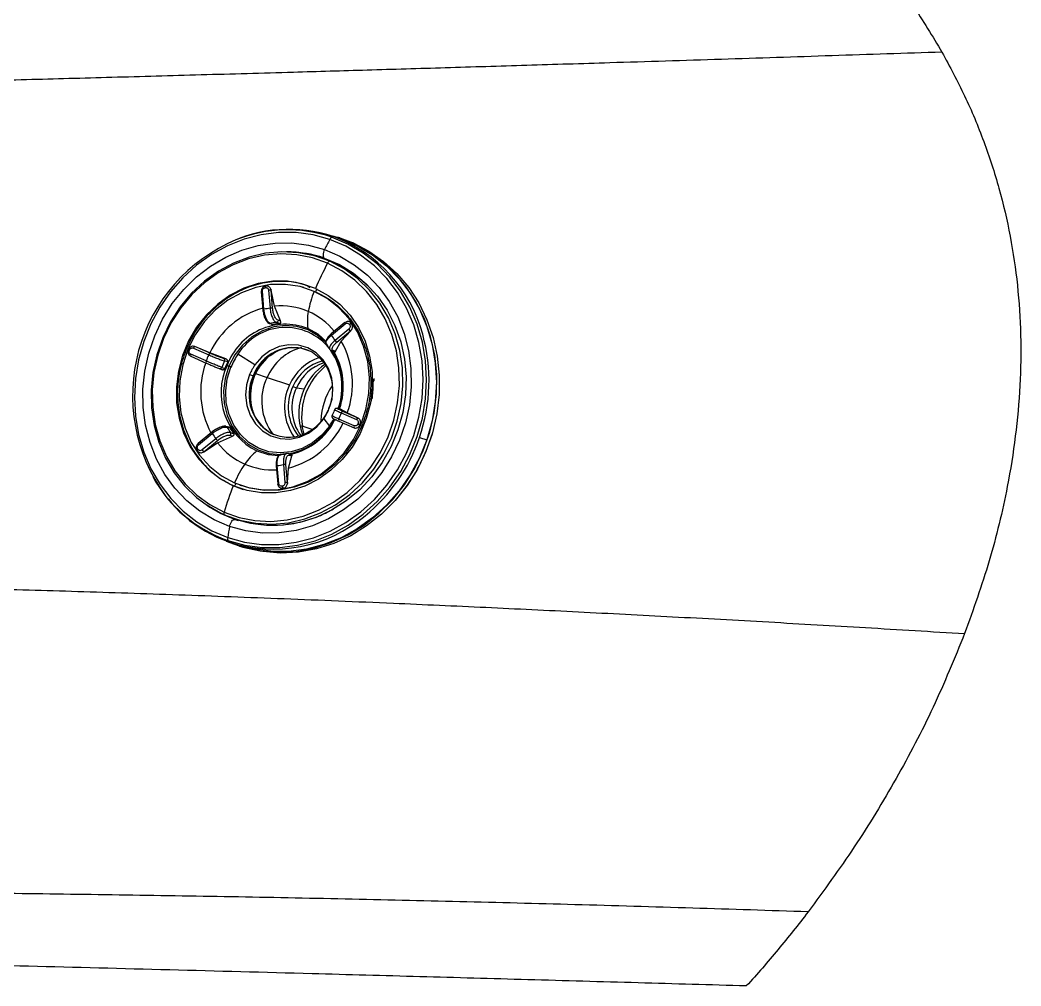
# Model space of a CAD drawing. Extents: x 939 to 1039, y 781 to 934.
# Drawn here: x 989.17 to 995.34, y 814.5 to 820.46 of the extents above; entities that cross this region are included whole.
import ezdxf

# ---------------------------------------------------------------- set-up
doc = ezdxf.new("R2010")
doc.units = 0
doc.header["$MEASUREMENT"] = 0
doc.layers.add('1', color=4, linetype='Continuous')

# ---------------------------------------------------------------- blocks, each defined once
blk = doc.blocks.new('Envoy')
at = {"layer": '1', "color": 3, "linetype": 'Continuous', "lineweight": 25}
for p, q in [((52.4701, 19.9411), (52.4249, 19.9554)), ((52.4701, 19.9411), (52.4921, 19.9338)), ((52.4871, 19.9398), (52.4713, 19.9448)), ((52.4871, 19.9398), (52.5689, 19.909)), ((52.5689, 19.909), (52.5531, 19.914)), ((52.3451, 19.8251), (52.3271, 19.83)), ((52.4424, 19.7908), (52.4243, 19.7957)), ((52.5808, 19.7143), (52.5713, 19.7173)), ((52.0301, 19.6434), (52.0282, 19.6431)), ((52.6629, 19.6392), (52.6294, 19.6708)), ((52.002, 19.6082), (52.0115, 19.4971)), ((52.0185, 19.4996), (52.0091, 19.6107)), ((52.0254, 19.6329), (52.0272, 19.6332)), ((52.0469, 19.6167), (52.0563, 19.5056)), ((52.0626, 19.6169), (52.0612, 19.6228)), ((52.0612, 19.6228), (52.0622, 19.617)), ((52.0717, 19.5059), (52.0622, 19.617)), ((52.0622, 19.617), (52.0626, 19.6169)), ((52.0838, 19.5194), (52.0626, 19.6169)), ((52.264, 19.6336), (52.256, 19.6357)), ((52.12, 19.4277), (52.0838, 19.5194)), ((52.0557, 19.4121), (52.0743, 19.4055)), ((52.1165, 19.4123), (52.0955, 19.4184)), ((52.12, 19.4277), (52.1057, 19.4318)), ((52.5176, 19.417), (52.4329, 19.3471)), ((52.4357, 19.3395), (52.5204, 19.4094)), ((52.5188, 19.4171), (52.5236, 19.4204)), ((52.5455, 19.4062), (52.5466, 19.4046)), ((52.5581, 19.4122), (52.5592, 19.4106)), ((52.5423, 19.3772), (52.4576, 19.3074)), ((52.4684, 19.2967), (52.5532, 19.3666)), ((52.4949, 19.303), (52.5535, 19.3665)), ((52.5574, 19.3707), (52.5532, 19.3666)), ((52.5532, 19.3666), (52.5535, 19.3665)), ((52.5535, 19.3665), (52.5574, 19.3707)), ((51.5926, 19.2691), (51.5871, 19.2708)), ((51.5871, 19.2708), (51.5923, 19.2692)), ((51.6865, 19.2279), (51.5923, 19.2692)), ((51.5923, 19.2692), (51.5926, 19.2691)), ((51.6849, 19.2311), (51.5926, 19.2691)), ((52.401, 19.2881), (52.4012, 19.2866)), ((52.4031, 19.2861), (52.4014, 19.2878)), ((52.4598, 19.2405), (52.4949, 19.303)), ((51.5531, 19.2518), (51.5523, 19.2499)), ((51.5585, 19.2469), (51.5592, 19.2487)), ((51.5674, 19.2092), (51.5626, 19.2119)), ((51.6615, 19.1803), (51.5673, 19.2215)), ((51.5674, 19.2092), (51.6616, 19.1679)), ((51.5832, 19.2597), (51.6774, 19.2185)), ((51.7837, 19.1931), (51.6849, 19.2311)), ((51.9624, 19.1565), (51.8582, 19.2223)), ((52.4227, 19.256), (52.4249, 19.2537)), ((52.4356, 19.2439), (52.4563, 19.2365)), ((52.4598, 19.2405), (52.4459, 19.2455)), ((51.5007, 19.1644), (51.5188, 19.1627)), ((51.7837, 19.1931), (51.7698, 19.1966)), ((51.7954, 19.1756), (51.775, 19.1808)), ((51.7435, 19.1334), (51.7567, 19.1283)), ((51.7583, 19.1405), (51.7776, 19.133)), ((51.9671, 19.1032), (52.0379, 19.0794)), ((52.0379, 19.0794), (52.1761, 19.0325)), ((52.1966, 19.0225), (52.2194, 19.0154)), ((52.2194, 19.0154), (52.2671, 19.009)), ((52.4765, 18.8871), (52.4902, 18.8837)), ((52.5327, 18.8598), (52.4902, 18.8837)), ((52.4957, 18.8601), (52.59, 18.8188)), ((52.5991, 18.8283), (52.5049, 18.8695)), ((52.5994, 18.8282), (52.5327, 18.8598)), ((51.803, 18.7716), (51.7836, 18.7769)), ((52.2657, 18.7289), (52.2551, 18.7774)), ((52.3164, 18.758), (52.2551, 18.7774)), ((52.387, 18.823), (52.4226, 18.7789)), ((52.5741, 18.7806), (52.4798, 18.8219)), ((52.4799, 18.8096), (52.574, 18.7684)), ((52.5988, 18.7935), (52.598, 18.7916)), ((52.5991, 18.8283), (52.6039, 18.8255)), ((52.5994, 18.8282), (52.5991, 18.8283)), ((52.6039, 18.8255), (52.5994, 18.8282)), ((52.6123, 18.788), (52.6116, 18.7862)), ((52.6157, 18.7855), (52.6238, 18.7829)), ((51.6969, 18.7406), (51.6122, 18.6708)), ((51.615, 18.6632), (51.6997, 18.733)), ((51.7324, 18.6746), (51.8243, 18.7168)), ((51.8089, 18.7673), (51.7897, 18.7726)), ((51.8104, 18.7217), (51.8243, 18.7168)), ((51.8128, 18.7386), (51.8333, 18.7314)), ((52.5794, 18.7666), (52.5742, 18.7683)), ((52.5742, 18.7683), (52.5745, 18.7682)), ((53.0558, 18.7282), (53.0181, 18.6224)), ((51.7216, 18.7008), (51.6369, 18.631)), ((51.6477, 18.6204), (51.7325, 18.6902)), ((51.648, 18.6202), (51.7324, 18.6746)), ((52.978, 18.7086), (53.0231, 18.6943)), ((51.6056, 18.6276), (51.6067, 18.626)), ((51.6117, 18.6342), (51.6106, 18.6357)), ((51.6477, 18.6204), (51.6429, 18.6171)), ((51.6429, 18.6171), (51.648, 18.6202)), ((51.648, 18.6202), (51.6477, 18.6204)), ((52.1171, 18.6018), (52.1151, 18.6002)), ((52.1647, 18.6083), (52.1581, 18.6072)), ((52.1691, 18.5197), (52.1911, 18.5945)), ((52.1742, 18.6056), (52.1856, 18.6023)), ((52.1769, 18.5986), (52.1911, 18.5945)), ((52.0939, 18.5322), (52.1034, 18.4211)), ((52.1104, 18.4236), (52.1009, 18.5347)), ((52.1387, 18.5408), (52.1482, 18.4297)), ((52.1636, 18.4299), (52.1541, 18.541)), ((52.1639, 18.4298), (52.1691, 18.5197)), ((51.8291, 18.4096), (51.837, 18.4071)), ((51.837, 18.4071), (51.891, 18.3868)), ((51.8693, 18.4147), (51.8771, 18.4119)), ((52.1053, 18.4146), (52.1042, 18.4204)), ((52.1319, 18.4075), (52.13, 18.4072)), ((52.1636, 18.4299), (52.1636, 18.4239)), ((52.1639, 18.4298), (52.1636, 18.4299)), ((52.1636, 18.4239), (52.1639, 18.4298)), ((52.1367, 18.3949), (52.1349, 18.3946)), ((51.8157, 18.215), (51.8332, 18.2086)), ((51.8383, 18.2026), (51.8406, 18.2018)), ((51.8406, 18.2018), (51.8595, 18.1956)), ((51.8235, 18.0562), (51.8686, 18.0419)), ((51.8675, 18.0381), (51.8832, 18.0331))]:
    blk.add_line(p, q, dxfattribs=at)
at = {"layer": '1', "color": 3, "linetype": 'Continuous', "lineweight": 25, "flags": 128}
for points in [[(52.4246, 19.9299), (52.3219, 19.9581), (52.2161, 19.9726), (52.1087, 19.973), (52.0014, 19.9594), (51.8956, 19.9319), (51.793, 19.891), (51.6949, 19.8373), (51.6029, 19.7715), (51.5183, 19.6946), (51.4424, 19.6077), (51.3761, 19.5121), (51.3206, 19.4092), (51.2765, 19.3005), (51.2446, 19.1875), (51.2254, 19.072), (51.219, 18.9556), (51.2256, 18.84), (51.2451, 18.7268), (51.2772, 18.6178), (51.3214, 18.5145), (51.3772, 18.4185), (51.4436, 18.3311), (51.5197, 18.2536), (51.6045, 18.1871), (51.6966, 18.1326), (51.7947, 18.091)], [(52.3831, 19.9674), (52.45, 19.9512), (52.5531, 19.914)], [(51.8066, 18.1585), (51.7118, 18.1991), (51.6231, 18.2525), (51.5419, 18.3179), (51.4695, 18.3943), (51.4071, 18.4804), (51.3556, 18.575), (51.3158, 18.6764), (51.2884, 18.7832), (51.2737, 18.8936), (51.2721, 19.006), (51.2835, 19.1184), (51.3078, 19.2292), (51.3446, 19.3366), (51.3933, 19.4388), (51.4531, 19.5344), (51.5232, 19.6218), (51.6023, 19.6996), (51.6892, 19.7665), (51.7826, 19.8216), (51.8811, 19.864), (51.9829, 19.8929), (52.0866, 19.908), (52.1905, 19.909), (52.293, 19.8958), (52.3924, 19.8687)], [(51.7857, 18.0689), (51.8888, 18.0317), (51.996, 18.0085), (52.1057, 17.9996), (52.2163, 18.0052), (52.3263, 18.0252), (52.434, 18.0592), (52.5378, 18.1069), (52.6362, 18.1675), (52.7279, 18.24), (52.8114, 18.3236), (52.8855, 18.4168), (52.9492, 18.5185), (53.0015, 18.627), (53.0417, 18.7409), (53.0692, 18.8584), (53.0835, 18.9779), (53.0845, 19.0975), (53.0722, 19.2156), (53.0467, 19.3305), (53.0084, 19.4403), (52.9579, 19.5437), (52.8959, 19.639), (52.8232, 19.7248), (52.7411, 19.8), (52.6506, 19.8634), (52.5531, 19.914)], [(51.7947, 18.091), (51.8974, 18.0627), (52.0032, 18.0483), (52.1106, 18.0478), (52.2179, 18.0615), (52.3237, 18.0889), (52.4264, 18.1298), (52.5244, 18.1836), (52.6164, 18.2494), (52.701, 18.3263), (52.777, 18.4132), (52.8432, 18.5087), (52.8987, 18.6116), (52.9428, 18.7204), (52.9747, 18.8333), (52.994, 18.9488), (53.0003, 19.0653), (52.9937, 19.1809), (52.9742, 19.294), (52.9421, 19.403), (52.8979, 19.5063), (52.8422, 19.6024), (52.7757, 19.6898), (52.6996, 19.7673), (52.6149, 19.8338), (52.5228, 19.8882), (52.4246, 19.9299)], [(51.7948, 18.0725), (51.8994, 18.0438), (52.0071, 18.0291), (52.1164, 18.0287), (52.2257, 18.0425), (52.3334, 18.0705), (52.4379, 18.1121), (52.5377, 18.1668), (52.6313, 18.2338), (52.7174, 18.3121), (52.7948, 18.4006), (52.8622, 18.4979), (52.9188, 18.6026), (52.9636, 18.7133), (52.9961, 18.8283), (53.0157, 18.9459), (53.0222, 19.0644), (53.0155, 19.1821), (52.9956, 19.2973), (52.9629, 19.4083), (52.9179, 19.5134), (52.8612, 19.6112), (52.7935, 19.7002), (52.716, 19.7791), (52.6298, 19.8468), (52.536, 19.9022), (52.4361, 19.9446)], [(52.4921, 19.9338), (52.5927, 19.8911), (52.6871, 19.8353), (52.7739, 19.7671), (52.8519, 19.6877), (52.92, 19.5981), (52.9771, 19.4997), (53.0225, 19.3939), (53.0554, 19.2821), (53.0753, 19.1662), (53.0821, 19.0477), (53.0756, 18.9284), (53.0558, 18.81), (53.0231, 18.6943)], [(52.5689, 19.909), (52.6664, 19.8584), (52.7569, 19.795), (52.839, 19.7198), (52.9116, 19.634), (52.9736, 19.5387), (53.0242, 19.4354), (53.0625, 19.3255), (53.088, 19.2106), (53.1003, 19.0925), (53.0993, 18.9729), (53.0849, 18.8534), (53.0575, 18.7359), (53.0173, 18.622)], [(52.4243, 19.7957), (52.3295, 19.8294), (52.2307, 19.849), (52.1296, 19.8544), (52.0281, 19.8454), (51.9277, 19.8222), (51.8303, 19.7851), (51.7375, 19.7348), (51.6508, 19.6722), (51.5719, 19.5984), (51.5019, 19.5145), (51.4422, 19.422), (51.3937, 19.3226), (51.3573, 19.2179), (51.3335, 19.1097), (51.3229, 18.9998), (51.3256, 18.8902), (51.3415, 18.7827), (51.3703, 18.6792), (51.4116, 18.5813), (51.4647, 18.4909), (51.5286, 18.4094), (51.6023, 18.3383), (51.6845, 18.2787), (51.7738, 18.2317)], [(52.411, 19.7841), (52.3178, 19.8171), (52.2208, 19.8364), (52.1216, 19.8417), (52.0218, 19.8329), (51.9232, 19.8101), (51.8276, 19.7737), (51.7364, 19.7243), (51.6513, 19.6628), (51.5738, 19.5903), (51.5051, 19.5079), (51.4464, 19.4171), (51.3988, 19.3194), (51.363, 19.2166), (51.3397, 19.1103), (51.3293, 19.0025), (51.3319, 18.8948), (51.3475, 18.7892), (51.3758, 18.6875), (51.4164, 18.5915), (51.4685, 18.5027), (51.5313, 18.4227), (51.6037, 18.3528), (51.6844, 18.2943), (51.7721, 18.2481)], [(52.3924, 19.8687), (52.4872, 19.8282), (52.5759, 19.7748), (52.6571, 19.7094), (52.7295, 19.633), (52.7919, 19.5469), (52.8434, 19.4523), (52.8832, 19.3508), (52.9106, 19.2441), (52.9253, 19.1336), (52.9269, 19.0213), (52.9155, 18.9089), (52.8912, 18.7981), (52.8544, 18.6907), (52.8057, 18.5884), (52.7459, 18.4928), (52.6758, 18.4055), (52.5967, 18.3277), (52.5098, 18.2607), (52.4164, 18.2056), (52.3179, 18.1633), (52.2161, 18.1344), (52.1124, 18.1193), (52.0085, 18.1183), (51.906, 18.1315), (51.8066, 18.1585)], [(52.4424, 19.7908), (52.3488, 19.8241), (52.3451, 19.8251)], [(52.3924, 19.8687), (52.3888, 19.8604), (52.3859, 19.8516), (52.384, 19.8428), (52.3832, 19.8346), (52.3835, 19.8274), (52.3849, 19.8215), (52.3874, 19.8174), (52.3907, 19.8152)], [(51.7721, 18.2481), (51.8653, 18.2151), (51.9623, 18.1958), (52.0615, 18.1905), (52.1613, 18.1993), (52.2598, 18.2221), (52.3555, 18.2585), (52.4467, 18.3079), (52.5317, 18.3694), (52.6093, 18.4419), (52.678, 18.5243), (52.7366, 18.6151), (52.7843, 18.7127), (52.82, 18.8156), (52.8433, 18.9219), (52.8538, 19.0297), (52.8512, 19.1374), (52.8356, 19.243), (52.8072, 19.3446), (52.7667, 19.4407), (52.7145, 19.5295), (52.6517, 19.6095), (52.5794, 19.6794), (52.4986, 19.7379), (52.411, 19.7841)], [(51.7738, 18.2317), (51.8687, 18.1981), (51.9675, 18.1784), (52.0685, 18.173), (52.1701, 18.182), (52.2704, 18.2053), (52.3679, 18.2423), (52.4607, 18.2926), (52.5473, 18.3552), (52.6263, 18.4291), (52.6962, 18.5129), (52.756, 18.6054), (52.8044, 18.7048), (52.8409, 18.8095), (52.8646, 18.9177), (52.8752, 19.0276), (52.8726, 19.1372), (52.8567, 19.2447), (52.8278, 19.3483), (52.7865, 19.4461), (52.7334, 19.5365), (52.6695, 19.618), (52.5958, 19.6891), (52.5136, 19.7487), (52.4243, 19.7957)], [(52.3907, 19.8152), (52.4837, 19.7751), (52.5704, 19.7219), (52.6493, 19.6565), (52.719, 19.58), (52.7784, 19.4937), (52.8264, 19.3992), (52.8623, 19.2979), (52.8853, 19.1918), (52.8952, 19.0825), (52.8917, 18.9719), (52.8749, 18.8619), (52.8451, 18.7545), (52.8028, 18.6515), (52.7487, 18.5545), (52.6838, 18.4653), (52.6091, 18.3854), (52.526, 18.3162), (52.4358, 18.2589), (52.3401, 18.2144), (52.2406, 18.1834), (52.1389, 18.1666), (52.0368, 18.1642), (51.936, 18.1763), (51.8383, 18.2026)], [(52.336, 19.6283), (52.2512, 19.6574), (52.1627, 19.6722), (52.0724, 19.6724), (51.9823, 19.658), (51.8945, 19.6293), (51.8109, 19.587), (51.7333, 19.5321), (51.6635, 19.4656), (51.6031, 19.3892), (51.5534, 19.3045), (51.5155, 19.2134), (51.4903, 19.118), (51.4783, 19.0204), (51.4798, 18.9227), (51.4948, 18.8272), (51.5229, 18.736), (51.5635, 18.6511), (51.6157, 18.5744), (51.6784, 18.5076), (51.75, 18.4523), (51.8291, 18.4096)], [(52.3283, 19.6102), (52.2419, 19.6394), (52.1515, 19.6534), (52.0595, 19.6517), (51.9679, 19.6345), (51.8793, 19.6021), (51.7956, 19.5554), (51.719, 19.4954), (51.6513, 19.4237), (51.5942, 19.3421), (51.5492, 19.2525)], [(52.336, 19.6283), (52.4151, 19.5856), (52.4867, 19.5303), (52.5494, 19.4635), (52.6016, 19.3868), (52.6422, 19.3019), (52.6703, 19.2107), (52.6853, 19.1152), (52.6868, 19.0175), (52.6748, 18.9199), (52.6496, 18.8245), (52.6117, 18.7334), (52.562, 18.6487), (52.5016, 18.5723), (52.4318, 18.5058), (52.3543, 18.4508), (52.2706, 18.4085), (52.1828, 18.3799), (52.0927, 18.3655), (52.0024, 18.3657), (51.9139, 18.3805), (51.8291, 18.4096)], [(52.6157, 18.7855), (52.6476, 18.8808), (52.6656, 18.9796), (52.6692, 19.0793), (52.6584, 19.1775), (52.6334, 19.2719), (52.5948, 19.36), (52.5436, 19.4397), (52.4811, 19.5091), (52.4087, 19.5664), (52.3283, 19.6102)], [(52.399, 19.2959), (52.3525, 19.3364), (52.2903, 19.372), (52.2222, 19.3935), (52.1508, 19.3998), (52.0789, 19.3909), (52.0091, 19.367), (51.9443, 19.3291), (51.8868, 19.2786), (51.8389, 19.2175), (51.8025, 19.1481)], [(52.4032, 19.3006), (52.3527, 19.3452), (52.2892, 19.3816)], [(52.4196, 18.8825), (52.4385, 18.9455), (52.4443, 19.0106), (52.4366, 19.0747), (52.4159, 19.1345), (52.3832, 19.1872), (52.34, 19.2299), (52.2886, 19.2608), (52.2316, 19.278), (52.1716, 19.2809), (52.1119, 19.2693), (52.0553, 19.2438), (52.0046, 19.2055), (51.9624, 19.1565)], [(51.5492, 19.2525), (51.5173, 19.1571), (51.4993, 19.0584), (51.4957, 18.9586), (51.5065, 18.8604), (51.5315, 18.7661), (51.5701, 18.6779), (51.6213, 18.5982), (51.6838, 18.5289), (51.7562, 18.4716), (51.8366, 18.4278)], [(51.5534, 19.2517), (51.5531, 19.2518), (51.5531, 19.2517), (51.5534, 19.2515), (51.554, 19.2511), (51.555, 19.2507), (51.5562, 19.2501), (51.5576, 19.2495), (51.5592, 19.2487)], [(52.0551, 19.2143), (52.0361, 19.198), (51.9932, 19.1482)], [(51.8025, 19.1481), (51.7789, 19.0731), (51.769, 18.9953), (51.7732, 18.9178), (51.7914, 18.8436), (51.8229, 18.7754), (51.8664, 18.7159), (51.9202, 18.6674), (51.9824, 18.6318), (52.0505, 18.6103), (52.1219, 18.604), (52.1427, 18.605)], [(52.4226, 18.7789), (52.3747, 18.7217), (52.3181, 18.6749), (52.2547, 18.6404), (52.1871, 18.6194), (52.1177, 18.6127), (52.0492, 18.6205), (51.9841, 18.6426), (51.9249, 18.6781), (51.8737, 18.7257), (51.8326, 18.7836), (51.8029, 18.8497), (51.786, 18.9214), (51.7823, 18.9961), (51.7921, 19.0709), (51.8149, 19.1432)], [(51.9299, 19.097), (51.9109, 19.0341), (51.9051, 18.9689), (51.9128, 18.9048), (51.9335, 18.845), (51.9663, 18.7924), (52.0094, 18.7496), (52.0608, 18.7188), (52.1179, 18.7015), (52.1778, 18.6986), (52.2375, 18.7102), (52.2942, 18.7357), (52.3448, 18.774), (52.387, 18.823)], [(51.8366, 18.4278), (51.923, 18.3985), (52.0134, 18.3846), (52.1055, 18.3862), (52.197, 18.4034), (52.2856, 18.4358), (52.3693, 18.4826), (52.446, 18.5425), (52.5136, 18.6142), (52.5707, 18.6958), (52.6157, 18.7855)], [(52.6238, 18.7829), (52.5788, 18.6932), (52.5217, 18.6115), (52.454, 18.5398), (52.3773, 18.4798), (52.2936, 18.433), (52.2049, 18.4006), (52.1133, 18.3834), (52.0212, 18.3818), (51.9308, 18.3957), (51.8771, 18.4119)], [(53.0231, 18.6943), (52.978, 18.5829), (52.9211, 18.4774), (52.8532, 18.3795), (52.7753, 18.2904), (52.6886, 18.2116), (52.5944, 18.1442), (52.4939, 18.0891), (52.3887, 18.0472), (52.2803, 18.0191), (52.1703, 18.0051), (52.0603, 18.0055), (51.9518, 18.0203), (51.8686, 18.0419)], [(53.0173, 18.622), (52.965, 18.5135), (52.9013, 18.4118), (52.8271, 18.3186), (52.7437, 18.235), (52.652, 18.1625), (52.5536, 18.1019), (52.4497, 18.0543), (52.3421, 18.0202), (52.2321, 18.0002), (52.1214, 17.9946), (52.0117, 18.0035), (51.9045, 18.0267), (51.8832, 18.0331)], [(51.9745, 18.6251), (52.0441, 18.6032), (52.1101, 18.5966)], [(53.0173, 18.622), (53.018, 18.6218), (53.0185, 18.6217), (53.0189, 18.6216), (53.0191, 18.6216), (53.0191, 18.6217), (53.0189, 18.6219), (53.0186, 18.6221), (53.0181, 18.6224)], [(52.1104, 18.4236), (52.1084, 18.4233), (52.1067, 18.4229), (52.1053, 18.4224), (52.1042, 18.422), (52.1036, 18.4216), (52.1034, 18.4211), (52.1036, 18.4208), (52.1042, 18.4204)], [(51.8383, 18.2026), (51.7453, 18.2427), (51.6669, 18.29)], [(51.6911, 18.2747), (51.7484, 18.2415), (51.8406, 18.2018)], [(51.8066, 18.1585), (51.8088, 18.1674), (51.8119, 18.1761), (51.8158, 18.1842), (51.8203, 18.1913), (51.825, 18.1969), (51.8297, 18.2008), (51.8342, 18.2027), (51.8383, 18.2026)]]:
    blk.add_lwpolyline(points, dxfattribs=at)
at = {"layer": '1', "color": 3, "linetype": 'Continuous', "lineweight": 25}
for centre, radius, start, end in [((52.1723, 19.1306), 0.8624, 71.42726, 116.52974), ((52.1634, 19.1444), 0.8455, 71.17882, 112.11846), ((52.4448, 19.9361), 0.0121, 79.65704, 135.6739), ((52.1424, 19.117), 0.8851, 14.93181, 69.87146), ((52.2497, 18.9673), 1.042, 112.85132, 216.28653), ((53.9834, 19.0698), 1.7804, 151.11141, 153.33583), ((52.4698, 19.9065), 0.0508, 131.46574, 152.64989), ((52.1585, 19.1468), 0.7076, 70.84602, 90.13432), ((52.1607, 19.1448), 0.7088, 72.47731, 87.93465), ((54.2237, 18.8159), 2.0551, 151.89408, 156.71572), ((52.427, 19.7791), 0.0168, 99.24217, 162.833), ((52.1587, 19.1434), 0.7068, 55.27987, 66.33346), ((52.1496, 19.1303), 0.7228, 48.40756, 55.28421), ((52.0343, 19.6358), 0.00942, 129.97761, 198.22875), ((52.0362, 19.6361), 0.00942, 129.96441, 198.24195), ((52.0088, 19.6002), 0.0105, 88.70198, 130.42392), ((52.0553, 19.5721), 0.0455, 81.22944, 100.71123), ((52.8871, 19.3789), 0.6047, 157.51456, 169.83264), ((52.3034, 19.6309), 0.00581, 79.71141, 171.17131), ((54.2225, 18.8162), 2.0456, 156.68764, 157.2299), ((52.1221, 19.097), 0.4241, 66.40873, 95.19307), ((52.1484, 19.0135), 0.512, 105.59664, 154.84934), ((52.0168, 19.4939), 0.00594, 72.92274, 150.53343), ((52.1049, 19.0803), 0.4281, 96.50855, 101.63253), ((52.0648, 19.461), 0.0454, 81.23633, 100.72179), ((52.5983, 19.4257), 0.3122, 168.93275, 188.12481), ((52.1163, 19.088), 0.4347, 39.32179, 66.1842), ((52.152, 19.0229), 0.384, 69.07207, 160.24439), ((52.1321, 19.061), 0.3593, 95.851, 102.28974), ((52.152, 19.0544), 0.3596, 95.66673, 102.47127), ((52.5217, 19.4137), 0.0045, 130.76468, 253.21619), ((52.5614, 19.3889), 0.0234, 98.05355, 132.54133), ((52.5625, 19.3874), 0.0234, 98.05229, 132.54156), ((52.1523, 19.0429), 0.3445, 38.41161, 148.60719), ((52.44, 19.3454), 0.00735, 166.60653, 233.54476), ((52.075, 19.0705), 0.45, 31.76251, 36.71972), ((52.569, 19.3936), 0.0314, 211.57151, 239.59277), ((51.9727, 19.0582), 1.0643, 340.82371, 15.64017), ((51.5953, 19.2571), 0.0124, 103.88446, 167.96877), ((52.4843, 19.3238), 0.0314, 211.59613, 239.56892), ((52.0311, 19.0402), 0.5331, 340.22458, 29.53491), ((51.5672, 19.2723), 0.0269, 236.46032, 251.14658), ((51.5757, 19.2154), 0.0104, 143.98327, 216.70517), ((52.169, 18.9916), 0.5415, 155.22707, 159.60693), ((51.6895, 19.2159), 0.0124, 103.87877, 167.95929), ((52.208, 18.9798), 0.4257, 145.27051, 157.43917), ((52.1993, 19.0017), 0.2614, 68.88997, 160.63647), ((52.3378, 18.9487), 0.3271, 105.6326, 156.46557), ((52.0957, 19.0203), 0.4036, 340.7297, 33.70932), ((52.0898, 19.0222), 0.4148, 340.81659, 32.01562), ((52.0838, 19.0241), 0.4243, 340.87586, 31.24166), ((52.1619, 18.9891), 0.534, 160.24844, 208.26235), ((51.6699, 19.1741), 0.0104, 143.97186, 216.71942), ((52.1543, 18.9836), 0.401, 155.04832, 243.37243), ((52.1854, 18.9865), 0.454, 154.66184, 160.17002), ((52.2052, 18.9802), 0.4541, 154.50306, 160.32915), ((51.094, 17.3573), 1.9258, 68.41614, 68.79335), ((51.0012, 17.1195), 2.1811, 68.09469, 68.44584), ((52.2256, 18.9741), 0.3202, 145.27013, 157.43935), ((52.2562, 18.9639), 0.3211, 144.98242, 197.06062), ((52.242, 18.9689), 0.3093, 145.27046, 157.4403), ((51.9941, 19.1401), 0.00815, 96.42467, 141.46679), ((52.4588, 18.9076), 0.3091, 108.41199, 156.16584), ((52.4523, 18.9117), 0.2787, 104.76063, 156.57737), ((52.48, 18.9002), 0.285, 108.80572, 156.1568), ((52.655, 18.8375), 0.4043, 129.28144, 188.54541), ((52.5943, 18.8612), 0.359, 123.88202, 155.69832), ((52.1991, 18.9715), 0.2727, 154.62961, 243.99368), ((52.0768, 19.4537), 0.3858, 247.61448, 251.24072), ((52.2347, 18.9696), 0.3024, 157.02607, 201.04474), ((51.9566, 19.0972), 0.00965, 246.47767, 268.3362), ((52.3422, 18.9331), 0.3376, 154.32724, 217.77521), ((52.4595, 18.8959), 0.3146, 154.26383, 216.14537), ((52.4555, 18.8972), 0.2876, 154.18257, 219.05563), ((52.7788, 18.7985), 0.4098, 146.12836, 177.88436), ((52.0356, 19.0362), 0.6566, 352.962, 1.28756), ((52.4806, 18.8895), 0.29, 154.27267, 215.84715), ((52.5964, 18.8546), 0.3636, 154.88281, 200.89548), ((52.0262, 19.0372), 0.6625, 350.59292, 351.92767), ((52.1239, 19.0054), 0.3202, 325.27015, 337.43912), ((52.4219, 18.8892), 0.00708, 222.56297, 250.35833), ((51.9886, 19.0486), 0.5411, 335.22541, 339.60859), ((52.5078, 18.8575), 0.0124, 103.85189, 167.98617), ((52.0446, 19.0151), 0.5108, 284.10489, 334.88097), ((52.0994, 18.9982), 0.3964, 281.19218, 333.45752), ((52.0929, 19.0008), 0.4068, 283.22219, 334.05693), ((52.2473, 18.7373), 0.0409, 79.02109, 99.15361), ((52.0748, 19.0201), 0.4233, 325.25335, 332.26731), ((52.4883, 18.8158), 0.0104, 143.98059, 216.71069), ((52.5825, 18.7745), 0.0104, 143.98812, 216.70032), ((52.6021, 18.8163), 0.0124, 103.88498, 167.96825), ((52.6889, 18.9974), 0.225, 246.17791, 249.89507), ((52.6897, 18.9993), 0.225, 246.17791, 249.89507), ((51.701, 18.7373), 0.0045, 130.71631, 253.26957), ((52.0823, 18.9699), 0.45, 211.76251, 216.71972), ((52.1132, 18.9679), 0.3779, 211.13018, 217.35502), ((52.1329, 18.9616), 0.3778, 210.9486, 217.53468), ((51.6193, 18.6691), 0.00737, 166.69052, 233.44939), ((51.7484, 18.7173), 0.0314, 211.59521, 239.56984), ((52.076, 18.942), 0.4354, 217.89278, 246.17148), ((51.9749, 19.0465), 1.0584, 309.0933, 341.3804), ((51.6143, 18.6278), 0.00872, 114.99037, 181.54817), ((51.6148, 18.6268), 0.00798, 112.79017, 187.42407), ((51.6636, 18.6475), 0.0314, 211.5869, 239.56474), ((52.2079, 18.3368), 0.3709, 128.98721, 146.08314), ((52.0316, 19.0305), 1.0676, 317.12013, 337.52496), ((52.4265, 18.1799), 0.6399, 145.34654, 157.20607), ((52.0697, 18.9321), 0.4238, 246.40389, 273.53434), ((52.1007, 18.5242), 0.0105, 88.7745, 130.38532), ((52.0526, 18.959), 0.427, 276.50224, 281.63884), ((52.1472, 18.4961), 0.0455, 81.22971, 100.71092), ((52.091, 18.8743), 0.8609, 208.24223, 250.34609), ((53.6821, 17.6647), 1.9971, 158.10073, 163.01532), ((53.7159, 17.6536), 2.0244, 157.60004, 158.14724), ((52.1495, 18.4074), 0.0194, 180.634, 221.35006), ((52.1513, 18.4077), 0.0194, 180.634, 221.35006), ((52.1567, 18.3851), 0.0454, 81.21723, 100.74092), ((52.0744, 18.8653), 0.8406, 217.75419, 250.57519), ((51.784, 18.241), 0.0138, 149.28395, 222.57228), ((52.0772, 18.898), 0.8788, 251.7121, 310.02535), ((52.0761, 18.8898), 0.7232, 250.37067, 293.69494), ((52.0525, 18.9621), 0.799, 293.16173, 299.59359), ((53.5188, 17.8224), 1.7449, 168.89441, 171.14787), ((51.8425, 18.0821), 0.0487, 169.50839, 191.31516), ((51.8061, 18.074), 0.0114, 187.09889, 245.45991)]:
    blk.add_arc(centre, radius, start, end, dxfattribs=at)
for points, knots in [([(55.814, 21.6546), (55.8847, 21.5631), (56.025, 21.3816), (56.1427, 21.1847), (56.2011, 21.087)], [0, 0, 0, 0, 0.504331, 1, 1, 1, 1]), ([(56.2011, 21.087), (55.9749, 21.0795), (55.5199, 21.0643), (54.8354, 21.0421), (54.2072, 21.0223), (53.6397, 21.0047), (53.1403, 20.9896), (52.6604, 20.9754), (52.1571, 20.9608), (51.6308, 20.9458), (51.0824, 20.9306), (50.5512, 20.9162), (50.032, 20.9025), (49.5171, 20.8892), (49.1778, 20.8805), (49.0073, 20.8762)], [0, 0, 0, 0, 0.0871611, 0.1753699, 0.2652968, 0.3329377, 0.4001145, 0.4655191, 0.5281642, 0.608014, 0.6870688, 0.7642561, 0.8417764, 0.9204998, 1, 1, 1, 1]), ([(56.2011, 21.087), (56.2494, 20.9976), (56.3458, 20.8187), (56.4627, 20.5369), (56.5571, 20.2475), (56.6264, 19.9504), (56.6708, 19.6473), (56.6905, 19.3388), (56.6857, 19.0272), (56.6576, 18.715), (56.599, 18.3527), (56.5006, 17.9434), (56.3945, 17.6463), (56.3413, 17.4975)], [0, 0, 0, 0, 0.081784, 0.163489, 0.24515, 0.326682, 0.408843, 0.491753, 0.575597, 0.660078, 0.744677, 0.872059, 1, 1, 1, 1]), ([(52.2889, 19.6431), (52.27, 19.6497), (52.2141, 19.6692), (52.1142, 19.675), (51.9953, 19.6612), (51.8797, 19.6213), (51.7721, 19.5586), (51.6772, 19.4748), (51.5967, 19.3741), (51.5594, 19.2961), (51.5408, 19.2571)], [0, 0, 0, 0, 0.0678469, 0.2010115, 0.3341763, 0.4673415, 0.6005067, 0.7336715, 0.8668356, 1, 1, 1, 1]), ([(52.0271, 19.6424), (52.0253, 19.642), (52.0216, 19.6411), (52.0149, 19.6376), (52.0079, 19.6309), (52.0036, 19.622), (52.002, 19.6144), (52.0021, 19.6105), (52.0022, 19.6086)], [0, 0, 0, 0, 0.129606, 0.255902, 0.503029, 0.748587, 0.873038, 1, 1, 1, 1]), ([(52.0283, 19.6431), (52.0251, 19.6422), (52.0187, 19.6403), (52.012, 19.6353), (52.0097, 19.6313), (52.0092, 19.6304)], [0, 0, 0, 0, 0.432305, 0.874674, 1, 1, 1, 1]), ([(52.0612, 19.6228), (52.0598, 19.626), (52.0569, 19.6326), (52.0493, 19.6396), (52.0401, 19.6438), (52.0334, 19.6435), (52.0301, 19.6434)], [0, 0, 0, 0, 0.246599, 0.499399, 0.75258, 1, 1, 1, 1]), ([(52.2893, 19.6408), (52.2909, 19.6404), (52.2941, 19.6397), (52.2973, 19.6388), (52.299, 19.6383)], [0, 0, 0, 0, 0.489739, 1, 1, 1, 1]), ([(52.299, 19.6383), (52.3001, 19.638), (52.3024, 19.6373), (52.3038, 19.6369), (52.3044, 19.6367)], [0, 0, 0, 0, 0.510826, 1, 1, 1, 1]), ([(52.0091, 19.6107), (52.0092, 19.6136), (52.0094, 19.6194), (52.0136, 19.6265), (52.0192, 19.6312), (52.0233, 19.6323), (52.0254, 19.6329)], [0, 0, 0, 0, 0.279514, 0.558997, 0.779428, 1, 1, 1, 1]), ([(52.0272, 19.6332), (52.0299, 19.6332), (52.0352, 19.6334), (52.0416, 19.6291), (52.0457, 19.6233), (52.0465, 19.6189), (52.0469, 19.6167)], [0, 0, 0, 0, 0.2796631, 0.5592645, 0.7796162, 1, 1, 1, 1]), ([(52.3363, 19.608), (52.3703, 19.5905), (52.4383, 19.5555), (52.5244, 19.4762), (52.5945, 19.3809), (52.645, 19.2712), (52.6744, 19.1517), (52.6809, 19.0272), (52.6662, 18.9016), (52.6379, 18.8224), (52.6238, 18.7829)], [0, 0, 0, 0, 0.125, 0.25, 0.374999, 0.5, 0.625001, 0.749999, 0.875, 1, 1, 1, 1]), ([(52.0116, 19.4982), (52.0121, 19.4933), (52.0132, 19.4837), (52.0172, 19.4645), (52.0246, 19.4422), (52.0342, 19.4252), (52.0425, 19.4162), (52.0468, 19.414), (52.0489, 19.4129)], [0, 0, 0, 0, 0.125609, 0.248876, 0.493389, 0.741532, 0.869011, 1, 1, 1, 1]), ([(52.0557, 19.4121), (52.0517, 19.4146), (52.0438, 19.4196), (52.0321, 19.4409), (52.0226, 19.4688), (52.0199, 19.4893), (52.0185, 19.4996)], [0, 0, 0, 0, 0.249976, 0.499971, 0.749979, 1, 1, 1, 1]), ([(52.0563, 19.5056), (52.0577, 19.4953), (52.0603, 19.4748), (52.0698, 19.4469), (52.082, 19.4257), (52.091, 19.4209), (52.0955, 19.4184)], [0, 0, 0, 0, 0.250016, 0.500036, 0.750018, 1, 1, 1, 1]), ([(52.1057, 19.4318), (52.1019, 19.4339), (52.0943, 19.4381), (52.0836, 19.4561), (52.0752, 19.4797), (52.0729, 19.4972), (52.0717, 19.5059)], [0, 0, 0, 0, 0.24981, 0.50023, 0.750494, 1, 1, 1, 1]), ([(52.0451, 19.4163), (52.0458, 19.4155), (52.0472, 19.4138), (52.0499, 19.4124), (52.0528, 19.4117), (52.0547, 19.4119), (52.0557, 19.4121)], [0, 0, 0, 0, 0.2593637, 0.5189225, 0.768445, 1, 1, 1, 1]), ([(52.0621, 19.4098), (52.0628, 19.4092), (52.0642, 19.4079), (52.0668, 19.4065), (52.0694, 19.4056), (52.072, 19.4052), (52.0735, 19.4054), (52.0743, 19.4055)], [0, 0, 0, 0, 0.223948, 0.454753, 0.651888, 0.827841, 1, 1, 1, 1]), ([(52.1057, 19.4318), (52.1057, 19.4311), (52.1058, 19.4295), (52.105, 19.4264), (52.1031, 19.4229), (52.1003, 19.4202), (52.0976, 19.4188), (52.0962, 19.4186), (52.0955, 19.4184)], [0, 0, 0, 0, 0.124789, 0.249319, 0.499969, 0.750684, 0.87528, 1, 1, 1, 1]), ([(52.1165, 19.4123), (52.1172, 19.4124), (52.1186, 19.4126), (52.1203, 19.4137), (52.1214, 19.4152), (52.1223, 19.418), (52.1224, 19.4222), (52.1208, 19.4258), (52.12, 19.4277)], [0, 0, 0, 0, 0.094228, 0.190513, 0.298271, 0.424527, 0.70162, 1, 1, 1, 1]), ([(52.5204, 19.4094), (52.5228, 19.4109), (52.5275, 19.4138), (52.5351, 19.4137), (52.5414, 19.4111), (52.5442, 19.4078), (52.5455, 19.4062)], [0, 0, 0, 0, 0.279491, 0.559001, 0.779427, 1, 1, 1, 1]), ([(52.5581, 19.4122), (52.556, 19.4147), (52.5516, 19.4198), (52.5424, 19.4237), (52.5325, 19.4243), (52.5265, 19.4216), (52.5236, 19.4203)], [0, 0, 0, 0, 0.2475695, 0.5008403, 0.7536623, 1, 1, 1, 1]), ([(52.5466, 19.4046), (52.5479, 19.4022), (52.5504, 19.3972), (52.5499, 19.3889), (52.547, 19.3819), (52.5439, 19.3788), (52.5423, 19.3772)], [0, 0, 0, 0, 0.2796942, 0.5592697, 0.779578, 1, 1, 1, 1]), ([(52.5574, 19.3707), (52.5592, 19.3737), (52.5629, 19.3797), (52.5649, 19.3906), (52.5641, 19.4015), (52.5608, 19.4076), (52.5592, 19.4106)], [0, 0, 0, 0, 0.246577, 0.499397, 0.752583, 1, 1, 1, 1]), ([(52.4014, 19.2878), (52.401, 19.288), (52.3982, 19.2905), (52.4022, 19.3019), (52.4138, 19.3199), (52.4284, 19.333), (52.4357, 19.3395)], [0, 0, 0, 0, 0.042953, 0.361944, 0.680955, 1, 1, 1, 1]), ([(52.4331, 19.3471), (52.4273, 19.3416), (52.4156, 19.3306), (52.4042, 19.3134), (52.3985, 19.2991), (52.4001, 19.2928), (52.4007, 19.2902)], [0, 0, 0, 0, 0.267124, 0.535034, 0.807331, 1, 1, 1, 1]), ([(52.434, 19.3472), (52.4278, 19.3417), (52.4154, 19.3306), (52.4053, 19.3156), (52.4017, 19.3063), (52.4041, 19.3042), (52.4043, 19.3039)], [0, 0, 0, 0, 0.320219, 0.641201, 0.962096, 1, 1, 1, 1]), ([(51.5871, 19.2708), (51.5837, 19.2711), (51.5769, 19.2717), (51.567, 19.2679), (51.5585, 19.2613), (51.5551, 19.2549), (51.5534, 19.2517)], [0, 0, 0, 0, 0.2466, 0.499371, 0.752571, 1, 1, 1, 1]), ([(52.4015, 19.2859), (52.4077, 19.2774), (52.4157, 19.2664), (52.4228, 19.2547), (52.4244, 19.2522)], [0, 0, 0, 0, 0.779356, 1, 1, 1, 1]), ([(52.4576, 19.3074), (52.4503, 19.3009), (52.4359, 19.2879), (52.423, 19.2691), (52.4228, 19.2604), (52.4227, 19.256)], [0, 0, 0, 0, 0.333364, 0.666692, 1, 1, 1, 1]), ([(52.4459, 19.2455), (52.443, 19.2474), (52.4373, 19.2513), (52.4398, 19.2641), (52.45, 19.2801), (52.4623, 19.2912), (52.4684, 19.2967)], [0, 0, 0, 0, 0.249816, 0.500218, 0.7505, 1, 1, 1, 1]), ([(51.5408, 19.2571), (51.5263, 19.2164), (51.4972, 19.1348), (51.482, 19.0054), (51.4887, 18.8772), (51.5189, 18.7541), (51.571, 18.641), (51.6432, 18.5428), (51.7319, 18.4612), (51.802, 18.4251), (51.837, 18.4071)], [0, 0, 0, 0, 0.125, 0.250001, 0.375001, 0.499999, 0.624999, 0.75, 0.875, 1, 1, 1, 1]), ([(51.5524, 19.2498), (51.5517, 19.2479), (51.5504, 19.2442), (51.5495, 19.2364), (51.5509, 19.2268), (51.5557, 19.2185), (51.561, 19.2133), (51.5643, 19.2115), (51.566, 19.2106)], [0, 0, 0, 0, 0.126434, 0.250509, 0.49591, 0.743301, 0.869945, 1, 1, 1, 1]), ([(51.5527, 19.2499), (51.5516, 19.2464), (51.5495, 19.2395), (51.5507, 19.2286), (51.5549, 19.2188), (51.56, 19.2142), (51.5626, 19.2119)], [0, 0, 0, 0, 0.247559, 0.500854, 0.753652, 1, 1, 1, 1]), ([(51.5673, 19.2215), (51.565, 19.2229), (51.5605, 19.2257), (51.5571, 19.2329), (51.5564, 19.2403), (51.5578, 19.2447), (51.5585, 19.2469)], [0, 0, 0, 0, 0.2794916, 0.5590329, 0.7794326, 1, 1, 1, 1]), ([(51.5592, 19.2487), (51.5607, 19.2513), (51.5635, 19.2563), (51.5704, 19.2604), (51.5772, 19.2616), (51.5812, 19.2603), (51.5832, 19.2597)], [0, 0, 0, 0, 0.279677, 0.559222, 0.779587, 1, 1, 1, 1]), ([(51.6774, 19.2185), (51.6865, 19.2145), (51.7046, 19.2067), (51.7336, 19.1949), (51.7593, 19.1852), (51.7698, 19.1822), (51.775, 19.1808)], [0, 0, 0, 0, 0.250031, 0.500034, 0.750021, 1, 1, 1, 1]), ([(51.7698, 19.1966), (51.7654, 19.1979), (51.7565, 19.2004), (51.7345, 19.2083), (51.7097, 19.218), (51.6943, 19.2246), (51.6865, 19.2279)], [0, 0, 0, 0, 0.24982, 0.500225, 0.750494, 1, 1, 1, 1]), ([(51.9957, 19.1549), (51.9974, 19.1575), (52.0096, 19.1764), (52.0361, 19.2018), (52.0632, 19.2189), (52.0746, 19.2262)], [0, 0, 0, 0, 0.083805, 0.613724, 1, 1, 1, 1]), ([(52.0746, 19.2262), (52.0787, 19.2291), (52.0982, 19.2428), (52.1377, 19.2567), (52.1904, 19.2661), (52.2435, 19.2633), (52.2763, 19.2516), (52.2927, 19.2458)], [0, 0, 0, 0, 0.063216, 0.296393, 0.530599, 0.766184, 1, 1, 1, 1]), ([(52.2927, 19.2458), (52.2929, 19.2457), (52.31, 19.2406), (52.3401, 19.2196), (52.3799, 19.1833), (52.4107, 19.1368), (52.4316, 19.084), (52.4417, 19.0268), (52.4404, 18.968), (52.4304, 18.92), (52.42, 18.8931), (52.4167, 18.8844)], [0, 0, 0, 0, 0.001802, 0.13689, 0.271797, 0.406119, 0.539742, 0.672759, 0.805326, 0.937587, 1, 1, 1, 1]), ([(52.4234, 19.2542), (52.4249, 19.2518), (52.4279, 19.247), (52.4336, 19.2445), (52.4365, 19.2433)], [0, 0, 0, 0, 0.4957341, 1, 1, 1, 1]), ([(52.4367, 19.2437), (52.4356, 19.244), (52.4339, 19.2445), (52.4319, 19.2461), (52.4311, 19.2472), (52.4306, 19.2478)], [0, 0, 0, 0, 0.43202, 0.715823, 1, 1, 1, 1]), ([(52.4459, 19.2455), (52.4453, 19.2451), (52.4441, 19.2442), (52.4413, 19.2433), (52.4386, 19.2429), (52.437, 19.2436), (52.4367, 19.2437)], [0, 0, 0, 0, 0.222326, 0.444467, 0.8913, 1, 1, 1, 1]), ([(52.4511, 19.2406), (52.4515, 19.2399), (52.4523, 19.2387), (52.4535, 19.2374), (52.4548, 19.2366), (52.4564, 19.2363), (52.4584, 19.2371), (52.4593, 19.2394), (52.4598, 19.2405)], [0, 0, 0, 0, 0.094236, 0.190529, 0.298304, 0.424536, 0.701609, 1, 1, 1, 1]), ([(51.7583, 19.1405), (51.7532, 19.1425), (51.7432, 19.1466), (51.7177, 19.1567), (51.6887, 19.1685), (51.6706, 19.1764), (51.6615, 19.1803)], [0, 0, 0, 0, 0.24998, 0.499963, 0.749968, 1, 1, 1, 1]), ([(51.6616, 19.1679), (51.6693, 19.1646), (51.6847, 19.1579), (51.7092, 19.1474), (51.7307, 19.1384), (51.7393, 19.1351), (51.7435, 19.1334)], [0, 0, 0, 0, 0.249772, 0.500142, 0.750446, 1, 1, 1, 1]), ([(51.7698, 19.1966), (51.7705, 19.1962), (51.7717, 19.1955), (51.7738, 19.1934), (51.7756, 19.1901), (51.7762, 19.1861), (51.7758, 19.183), (51.7753, 19.1815), (51.775, 19.1808)], [0, 0, 0, 0, 0.124751, 0.249361, 0.500031, 0.750565, 0.875205, 1, 1, 1, 1]), ([(51.7954, 19.1756), (51.7956, 19.1764), (51.7962, 19.1779), (51.7962, 19.1804), (51.7955, 19.1829), (51.7935, 19.1864), (51.7898, 19.1903), (51.7858, 19.1922), (51.7837, 19.1931)], [0, 0, 0, 0, 0.094256, 0.190534, 0.298346, 0.42454, 0.7016, 1, 1, 1, 1]), ([(51.7435, 19.1334), (51.7444, 19.1331), (51.7462, 19.1324), (51.7481, 19.1326), (51.7491, 19.1327)], [0, 0, 0, 0, 0.4814521, 1, 1, 1, 1]), ([(51.7491, 19.1327), (51.7501, 19.1329), (51.7522, 19.1334), (51.7548, 19.1353), (51.757, 19.1377), (51.7578, 19.1396), (51.7583, 19.1405)], [0, 0, 0, 0, 0.2594651, 0.5189266, 0.768432, 1, 1, 1, 1]), ([(51.7567, 19.1283), (51.7589, 19.1275), (51.7631, 19.1261), (51.7686, 19.1265), (51.7725, 19.1277), (51.7748, 19.129), (51.7766, 19.1308), (51.7773, 19.1323), (51.7776, 19.133)], [0, 0, 0, 0, 0.298263, 0.575135, 0.701504, 0.809413, 0.905749, 1, 1, 1, 1]), ([(52.6999, 19.0688), (52.6998, 19.0688), (52.6985, 19.0687), (52.6961, 19.0676), (52.6928, 19.0658), (52.69, 19.0632), (52.6878, 19.0601), (52.6866, 19.0578), (52.6862, 19.0565), (52.6862, 19.0564)], [0, 0, 0, 0, 0.016166, 0.21246, 0.407787, 0.602042, 0.795289, 0.987408, 1, 1, 1, 1]), ([(52.6998, 19.0594), (52.6986, 19.0593), (52.6964, 19.059), (52.6938, 19.0567), (52.6923, 19.0539), (52.6921, 19.0519), (52.6921, 19.051)], [0, 0, 0, 0, 0.279196, 0.560861, 0.782266, 1, 1, 1, 1]), ([(52.6873, 18.9558), (52.6869, 18.9538), (52.6862, 18.9508), (52.6842, 18.9473), (52.6829, 18.9456), (52.6822, 18.9446), (52.6821, 18.9443), (52.6821, 18.9441)], [0, 0, 0, 0, 0.457825, 0.7176744, 0.9134183, 0.9656355, 1, 1, 1, 1]), ([(52.0803, 18.7263), (52.0801, 18.7263), (52.063, 18.7315), (52.0329, 18.7524), (51.9935, 18.7889), (51.9665, 18.8269), (51.9568, 18.8536), (51.9536, 18.8624)], [0, 0, 0, 0, 0.003817, 0.289888, 0.575582, 0.860031, 1, 1, 1, 1]), ([(52.4167, 18.8844), (52.4127, 18.8755), (52.4007, 18.8488), (52.3735, 18.8081), (52.3332, 18.767), (52.2865, 18.7355), (52.2356, 18.7148), (52.1826, 18.7061), (52.1295, 18.7087), (52.0967, 18.7204), (52.0803, 18.7263)], [0, 0, 0, 0, 0.066286, 0.198931, 0.331719, 0.464639, 0.597898, 0.731744, 0.866377, 1, 1, 1, 1]), ([(52.4386, 18.8418), (52.4381, 18.8404), (52.4374, 18.8384), (52.4376, 18.8352), (52.4381, 18.8332), (52.4386, 18.8318), (52.4391, 18.8308), (52.4396, 18.83), (52.4404, 18.8289), (52.4414, 18.8278), (52.4436, 18.826), (52.4458, 18.8251), (52.4475, 18.8243)], [0, 0, 0, 0, 0.142006, 0.208365, 0.268387, 0.296525, 0.324396, 0.353063, 0.384045, 0.458145, 0.55658, 1, 1, 1, 1]), ([(52.4551, 18.8821), (52.4509, 18.8711), (52.4456, 18.8571), (52.4392, 18.8436), (52.4379, 18.8406)], [0, 0, 0, 0, 0.779451, 1, 1, 1, 1]), ([(52.4798, 18.8219), (52.4718, 18.8255), (52.4557, 18.8327), (52.4408, 18.8401), (52.4396, 18.8412), (52.4389, 18.8417)], [0, 0, 0, 0, 0.343917, 0.687801, 1, 1, 1, 1]), ([(52.4717, 18.8879), (52.4696, 18.8879), (52.4654, 18.888), (52.4603, 18.8865), (52.4565, 18.884), (52.4554, 18.8818), (52.4548, 18.8807)], [0, 0, 0, 0, 0.247862, 0.499533, 0.751369, 1, 1, 1, 1]), ([(52.4551, 18.8805), (52.4556, 18.8797), (52.4567, 18.8781), (52.4716, 18.8709), (52.4877, 18.8637), (52.4957, 18.8601)], [0, 0, 0, 0, 0.310213, 0.655092, 1, 1, 1, 1]), ([(52.5049, 18.8695), (52.498, 18.8726), (52.4842, 18.8788), (52.4721, 18.8853), (52.4683, 18.8887), (52.4738, 18.8877), (52.4765, 18.8871)], [0, 0, 0, 0, 0.249777, 0.500139, 0.75045, 1, 1, 1, 1]), ([(51.7832, 18.7773), (51.7808, 18.7777), (51.7761, 18.7784), (51.7635, 18.7766), (51.7446, 18.7703), (51.7236, 18.7592), (51.7074, 18.7485), (51.6999, 18.7426), (51.6961, 18.7397)], [0, 0, 0, 0, 0.131096, 0.258529, 0.506482, 0.751018, 0.874356, 1, 1, 1, 1]), ([(51.7836, 18.7767), (51.7846, 18.7764), (51.7863, 18.7759), (51.7883, 18.7743), (51.7892, 18.7732), (51.7897, 18.7726)], [0, 0, 0, 0, 0.420667, 0.710256, 1, 1, 1, 1]), ([(52.4475, 18.8242), (52.4477, 18.8241), (52.4489, 18.8234), (52.4597, 18.8185), (52.4732, 18.8125), (52.4799, 18.8096)], [0, 0, 0, 0, 0.082099, 0.541762, 1, 1, 1, 1]), ([(52.598, 18.7916), (52.5966, 18.7891), (52.5938, 18.784), (52.5869, 18.78), (52.58, 18.7788), (52.5761, 18.78), (52.5741, 18.7806)], [0, 0, 0, 0, 0.279676, 0.559234, 0.779582, 1, 1, 1, 1]), ([(52.5794, 18.7666), (52.5825, 18.7664), (52.5887, 18.766), (52.5982, 18.7699), (52.6065, 18.7766), (52.6099, 18.783), (52.6116, 18.7862)], [0, 0, 0, 0, 0.246573, 0.499362, 0.752615, 1, 1, 1, 1]), ([(52.59, 18.8188), (52.5922, 18.8174), (52.5968, 18.8147), (52.6001, 18.8074), (52.6008, 18.8), (52.5995, 18.7957), (52.5988, 18.7935)], [0, 0, 0, 0, 0.279492, 0.559032, 0.779432, 1, 1, 1, 1]), ([(52.6123, 18.788), (52.6134, 18.7915), (52.6156, 18.7984), (52.6145, 18.8092), (52.6107, 18.819), (52.6062, 18.8234), (52.6039, 18.8255)], [0, 0, 0, 0, 0.247534, 0.500899, 0.753652, 1, 1, 1, 1]), ([(51.6997, 18.733), (51.7079, 18.7392), (51.7243, 18.7516), (51.7511, 18.7654), (51.7751, 18.7735), (51.7848, 18.7729), (51.7897, 18.7726)], [0, 0, 0, 0, 0.250027, 0.500033, 0.750017, 1, 1, 1, 1]), ([(51.8128, 18.7386), (51.8076, 18.7394), (51.7972, 18.7411), (51.773, 18.7333), (51.7462, 18.7195), (51.7298, 18.7071), (51.7216, 18.7008)], [0, 0, 0, 0, 0.24998, 0.499967, 0.749971, 1, 1, 1, 1]), ([(51.7325, 18.6902), (51.7394, 18.6955), (51.7534, 18.706), (51.7764, 18.7174), (51.7972, 18.7237), (51.806, 18.7224), (51.8104, 18.7217)], [0, 0, 0, 0, 0.249784, 0.500146, 0.750448, 1, 1, 1, 1]), ([(51.8089, 18.7673), (51.8084, 18.7679), (51.8075, 18.7692), (51.8055, 18.7708), (51.804, 18.7714), (51.8033, 18.7717)], [0, 0, 0, 0, 0.329718, 0.667036, 1, 1, 1, 1]), ([(51.8104, 18.7217), (51.8111, 18.7224), (51.8126, 18.7238), (51.8135, 18.7256), (51.814, 18.7266)], [0, 0, 0, 0, 0.4814747, 1, 1, 1, 1]), ([(51.814, 18.7266), (51.8143, 18.7277), (51.8151, 18.7298), (51.815, 18.7331), (51.8143, 18.7362), (51.8133, 18.7378), (51.8128, 18.7386)], [0, 0, 0, 0, 0.259388, 0.519042, 0.768492, 1, 1, 1, 1]), ([(51.8243, 18.7168), (51.8263, 18.7177), (51.83, 18.7193), (51.8331, 18.7226), (51.8345, 18.7254), (51.8349, 18.7275), (51.8345, 18.7295), (51.8337, 18.7308), (51.8333, 18.7314)], [0, 0, 0, 0, 0.298403, 0.575457, 0.701706, 0.809482, 0.905793, 1, 1, 1, 1]), ([(51.6121, 18.6704), (51.6107, 18.6691), (51.6078, 18.6665), (51.6035, 18.6601), (51.6002, 18.6507), (51.6003, 18.6409), (51.6024, 18.6335), (51.6044, 18.6302), (51.6053, 18.6285)], [0, 0, 0, 0, 0.1277728, 0.252688, 0.4985442, 0.7451915, 0.8710226, 1, 1, 1, 1]), ([(51.6106, 18.6357), (51.6094, 18.6382), (51.6069, 18.6432), (51.6074, 18.6514), (51.6102, 18.6584), (51.6134, 18.6616), (51.615, 18.6632)], [0, 0, 0, 0, 0.279626, 0.5592, 0.779579, 1, 1, 1, 1]), ([(51.6012, 18.6428), (51.6012, 18.6407), (51.6014, 18.635), (51.6041, 18.6303), (51.6058, 18.6273)], [0, 0, 0, 0, 0.37232, 1, 1, 1, 1]), ([(51.6069, 18.6258), (51.6091, 18.6232), (51.6134, 18.6181), (51.6228, 18.6142), (51.6331, 18.6134), (51.6396, 18.6159), (51.6429, 18.6171)], [0, 0, 0, 0, 0.247684, 0.501044, 0.753784, 1, 1, 1, 1]), ([(51.6369, 18.631), (51.6345, 18.6295), (51.6298, 18.6265), (51.6222, 18.6266), (51.6158, 18.6293), (51.6131, 18.6325), (51.6117, 18.6342)], [0, 0, 0, 0, 0.279513, 0.559016, 0.779436, 1, 1, 1, 1]), ([(52.1131, 18.5986), (52.1109, 18.5972), (52.1051, 18.5934), (52.0985, 18.5797), (52.0963, 18.5663), (52.0953, 18.5603)], [0, 0, 0, 0, 0.260395, 0.672988, 1, 1, 1, 1]), ([(52.1009, 18.5347), (52.1005, 18.5447), (52.0998, 18.5647), (52.1049, 18.5879), (52.1136, 18.6025), (52.1211, 18.6022), (52.1248, 18.602)], [0, 0, 0, 0, 0.250045, 0.500033, 0.750023, 1, 1, 1, 1]), ([(52.1585, 18.6088), (52.1484, 18.6068), (52.1353, 18.6043), (52.1222, 18.6028), (52.1194, 18.6025)], [0, 0, 0, 0, 0.7795512, 1, 1, 1, 1]), ([(52.1581, 18.6072), (52.1561, 18.6071), (52.1499, 18.6068), (52.1427, 18.5937), (52.1375, 18.5708), (52.1383, 18.5508), (52.1387, 18.5408)], [0, 0, 0, 0, 0.134239, 0.422797, 0.711383, 1, 1, 1, 1]), ([(52.1541, 18.541), (52.1538, 18.5495), (52.1532, 18.5665), (52.1579, 18.5864), (52.166, 18.5988), (52.1732, 18.5987), (52.1769, 18.5986)], [0, 0, 0, 0, 0.249783, 0.500141, 0.750448, 1, 1, 1, 1]), ([(52.1749, 18.6042), (52.1743, 18.605), (52.173, 18.6066), (52.1703, 18.6081), (52.1675, 18.6087), (52.1656, 18.6085), (52.1647, 18.6083)], [0, 0, 0, 0, 0.259429, 0.518936, 0.768464, 1, 1, 1, 1]), ([(52.1769, 18.5986), (52.1767, 18.5996), (52.1764, 18.6016), (52.1755, 18.6033), (52.1749, 18.6042)], [0, 0, 0, 0, 0.481478, 1, 1, 1, 1]), ([(52.1911, 18.5945), (52.1917, 18.5959), (52.1927, 18.5984), (52.1921, 18.6008), (52.1909, 18.6021), (52.1895, 18.6026), (52.1878, 18.6027), (52.1863, 18.6025), (52.1856, 18.6023)], [0, 0, 0, 0, 0.298281, 0.575143, 0.70152, 0.809432, 0.905748, 1, 1, 1, 1]), ([(52.0953, 18.5603), (52.095, 18.559), (52.0931, 18.5506), (52.0937, 18.5404), (52.0941, 18.5319)], [0, 0, 0, 0, 0.162801, 1, 1, 1, 1]), ([(52.1001, 18.5787), (52.0994, 18.5777), (52.0963, 18.5732), (52.0953, 18.5635), (52.0945, 18.556)], [0, 0, 0, 0, 0.2181988, 1, 1, 1, 1]), ([(52.1053, 18.4146), (52.1064, 18.4115), (52.1087, 18.4052), (52.1159, 18.3983), (52.1249, 18.3941), (52.1316, 18.3944), (52.1349, 18.3946)], [0, 0, 0, 0, 0.246597, 0.499366, 0.752583, 1, 1, 1, 1]), ([(52.1075, 18.4085), (52.1076, 18.4081), (52.1088, 18.4055), (52.1108, 18.4035), (52.1126, 18.4018)], [0, 0, 0, 0, 0.152671, 1, 1, 1, 1]), ([(52.13, 18.4072), (52.1274, 18.4071), (52.122, 18.407), (52.1157, 18.4112), (52.1116, 18.417), (52.1108, 18.4214), (52.1104, 18.4236)], [0, 0, 0, 0, 0.279661, 0.559259, 0.779609, 1, 1, 1, 1]), ([(52.1482, 18.4297), (52.1481, 18.4268), (52.1479, 18.421), (52.1436, 18.4139), (52.138, 18.4091), (52.1339, 18.408), (52.1319, 18.4075)], [0, 0, 0, 0, 0.279458, 0.558963, 0.77941, 1, 1, 1, 1]), ([(52.1367, 18.3949), (52.14, 18.3957), (52.1465, 18.3975), (52.1548, 18.4045), (52.161, 18.4135), (52.1627, 18.4205), (52.1635, 18.4239)], [0, 0, 0, 0, 0.247549, 0.500823, 0.753622, 1, 1, 1, 1]), ([(49.6936, 17.7919), (49.8857, 17.7867), (50.2713, 17.7764), (50.8695, 17.7585), (51.4918, 17.7379), (52.141, 17.7138), (52.7751, 17.6877), (53.3827, 17.6603), (53.9581, 17.6323), (54.5409, 17.6021), (55.1323, 17.5696), (55.7339, 17.5348), (56.1373, 17.51), (56.3413, 17.4975)], [0, 0, 0, 0, 0.097574, 0.195926, 0.295688, 0.396619, 0.498025, 0.581784, 0.664262, 0.747018, 0.830579, 0.914338, 1, 1, 1, 1]), ([(56.3413, 17.4975), (56.2788, 17.3447), (56.1536, 17.0388), (55.9225, 16.6004), (55.6668, 16.1774), (55.4726, 15.912), (55.3759, 15.7797)], [0, 0, 0, 0, 0.250414, 0.501213, 0.751492, 1, 1, 1, 1]), ([(55.3759, 15.7797), (55.1384, 15.7876), (54.6574, 15.8035), (53.9402, 15.8243), (53.2243, 15.8429), (52.5173, 15.859), (51.8161, 15.8728), (51.1239, 15.8841), (50.4417, 15.8933), (49.9943, 15.8976), (49.7714, 15.8997)], [0, 0, 0, 0, 0.123719, 0.250651, 0.375216, 0.500608, 0.625947, 0.751265, 0.876018, 1, 1, 1, 1]), ([(55.3759, 15.7797), (55.3455, 15.7403), (55.2849, 15.6617), (55.2218, 15.5851), (55.1903, 15.5468)], [0, 0, 0, 0, 0.5012807, 1, 1, 1, 1]), ([(55.1903, 15.5468), (55.1582, 15.5087), (55.0942, 15.4328), (55.0276, 15.359), (54.9944, 15.3223)], [0, 0, 0, 0, 0.501756, 1, 1, 1, 1]), ([(54.9944, 15.3223), (54.7719, 15.3288), (54.3215, 15.3419), (53.6499, 15.3609), (52.9789, 15.3796), (52.2412, 15.3998), (51.4348, 15.4214), (50.5655, 15.4442), (49.9962, 15.4587), (49.7123, 15.4659)], [0, 0, 0, 0, 0.123709, 0.250499, 0.374857, 0.500034, 0.666742, 0.833786, 1, 1, 1, 1])]:
    blk.add_open_spline(points, degree=3, knots=knots, dxfattribs=at)

msp = doc.modelspace()

# ---------------------------------------------------------------- block references
at = {"layer": '1'}
msp.add_blockref('Envoy', (938.6538, 799.1744), dxfattribs=at)

doc.saveas('drawing.dxf')
